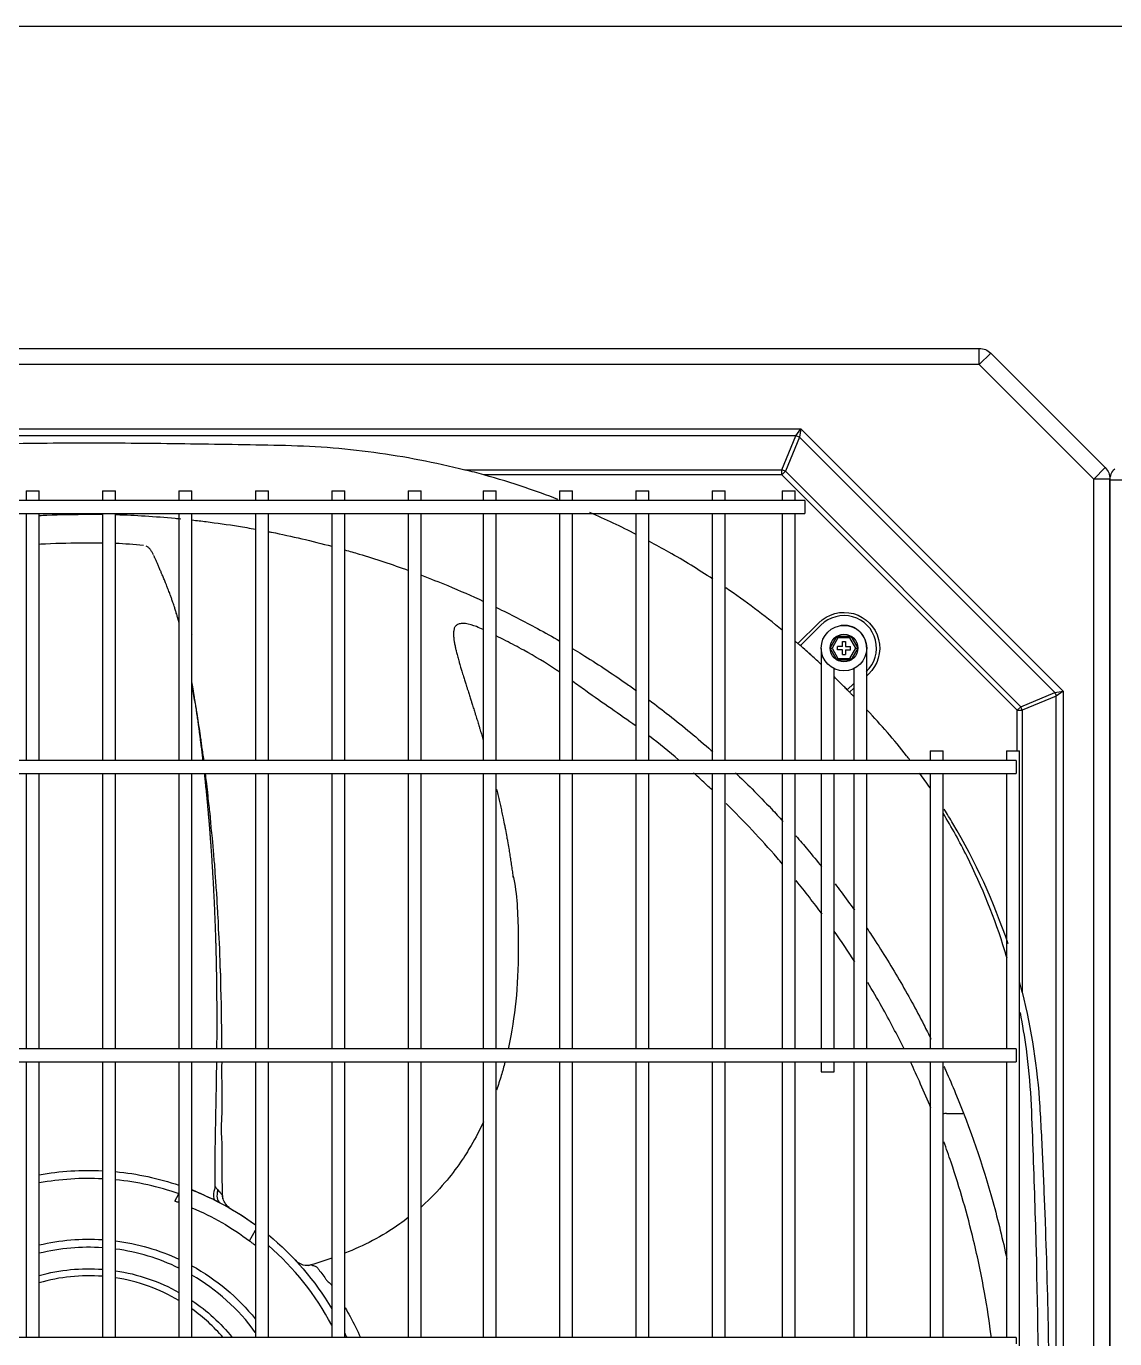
# Model space of a CAD drawing. Header units: millimetres. Extents: x 0 to 504600, y 0 to 118800.
# Drawn here: x 432872.5 to 433207.4, y 47794.5 to 48198.4 of the extents above; entities that cross this region are included whole.
import ezdxf

# ---------------------------------------------------------------- set-up
doc = ezdxf.new("R2010")
doc.units = ezdxf.units.MM
doc.header["$LTSCALE"] = 200
doc.layers.add('LG-AIRCON', color=240, linetype='Continuous')

# ---------------------------------------------------------------- blocks, each defined once
blk = doc.blocks.new('NEWUXB+UXA 1')
at = {"layer": 'LG-AIRCON', "color": 0}
for p, q in [((-580.93, 761.88), (580.46, 761.88)), ((580.46, 756.88), (580.46, 761.88)), ((580.46, 756.88), (583.99, 760.42)), ((583.99, 760.42), (619.2, 725.2)), ((580.46, 756.88), (-580.93, 756.88)), ((615.67, 721.67), (580.46, 756.88)), ((-526.02, 737.09), (525.55, 737.09)), ((524.03, 734.97), (525.55, 737.09)), ((525.55, 737.09), (525.13, 734.51)), ((525.55, 737.09), (606.27, 656.37)), ((524.03, 734.97), (-524.5, 734.97)), ((519.69, 724.49), (524.03, 734.97)), ((525.13, 734.51), (520.79, 724.04)), ((603.69, 655.95), (525.13, 734.51)), ((422.21, 724.49), (519.69, 724.49)), ((519.69, 722.94), (519.69, 724.49)), ((519.69, 722.94), (520.79, 724.04)), ((520.79, 724.04), (593.21, 651.61)), ((615.67, 721.67), (619.2, 725.2)), ((519.69, 722.94), (428.06, 722.94)), ((592.11, 650.51), (519.69, 722.94)), ((615.67, 40.21), (615.67, 721.67)), ((620.67, 721.67), (615.67, 721.67)), ((620.67, 721.67), (620.67, 40.21)), ((620.67, 40.21), (620.67, 721.31)), ((625.67, 721.31), (620.67, 721.31)), ((526.82, 715.05), (-527.72, 715.05)), ((287.22, 718.05), (287.22, 715.05)), ((287.22, 718.05), (291.22, 718.05)), ((291.22, 715.05), (291.22, 718.05)), ((310.72, 718.05), (310.72, 715.05)), ((310.72, 718.05), (314.72, 718.05)), ((314.72, 715.05), (314.72, 718.05)), ((334.21, 718.05), (334.21, 715.05)), ((334.21, 718.05), (338.21, 718.05)), ((338.21, 715.05), (338.21, 718.05)), ((357.71, 718.05), (357.71, 715.05)), ((357.71, 718.05), (361.71, 718.05)), ((361.71, 715.05), (361.71, 718.05)), ((381.21, 718.05), (381.21, 715.05)), ((381.21, 718.05), (385.21, 718.05)), ((385.21, 715.05), (385.21, 718.05)), ((404.7, 718.05), (404.7, 715.05)), ((404.7, 718.05), (408.7, 718.05)), ((408.7, 715.05), (408.7, 718.05)), ((427.77, 718.05), (427.77, 715.05)), ((427.77, 718.05), (431.77, 718.05)), ((431.77, 715.05), (431.77, 718.05)), ((451.27, 718.05), (451.27, 715.05)), ((451.27, 718.05), (455.26, 718.05)), ((455.26, 715.05), (455.26, 718.05)), ((474.76, 718.05), (474.76, 715.05)), ((474.76, 718.05), (478.76, 718.05)), ((478.76, 715.05), (478.76, 718.05)), ((498.26, 718.05), (498.26, 715.05)), ((498.26, 718.05), (502.26, 718.05)), ((502.26, 715.05), (502.26, 718.05)), ((519.82, 718.05), (519.82, 715.05)), ((519.82, 718.05), (523.82, 718.05)), ((523.82, 715.05), (523.82, 718.05)), ((526.82, 715.05), (526.82, 713.05)), ((-527.72, 711.05), (526.82, 711.05)), ((287.22, 711.05), (287.22, 635.06)), ((291.22, 635.06), (291.22, 711.05)), ((310.72, 711.05), (310.72, 635.06)), ((314.72, 635.06), (314.72, 711.05)), ((334.21, 711.05), (334.21, 635.06)), ((338.21, 635.06), (338.21, 711.05)), ((357.71, 711.05), (357.71, 635.06)), ((361.71, 635.06), (361.71, 711.05)), ((381.21, 711.05), (381.21, 635.06)), ((385.21, 635.06), (385.21, 711.05)), ((404.7, 711.05), (404.7, 635.06)), ((408.7, 635.06), (408.7, 711.05)), ((427.77, 711.05), (427.77, 635.06)), ((431.77, 635.06), (431.77, 711.05)), ((451.27, 711.05), (451.27, 635.06)), ((455.26, 635.06), (455.26, 711.05)), ((474.76, 711.05), (474.76, 635.06)), ((478.76, 635.06), (478.76, 711.05)), ((498.26, 711.05), (498.26, 635.06)), ((502.26, 635.06), (502.26, 711.05)), ((519.82, 711.05), (519.82, 635.06)), ((523.82, 635.06), (523.82, 711.05)), ((526.82, 713.05), (526.82, 711.05)), ((524.67, 671.04), (531.04, 677.42)), ((531.75, 676.71), (525.42, 670.39)), ((338.28, 673.63), (338.21, 673.76)), ((338.28, 673.63), (338.21, 673.63)), ((534.57, 669.64), (536.7, 673.32)), ((536.98, 672.82), (535.15, 669.64)), ((536.7, 673.32), (540.95, 673.32)), ((536.7, 673.32), (536.98, 672.82)), ((540.66, 672.82), (536.98, 672.82)), ((538.32, 671.64), (539.32, 671.64)), ((538.32, 670.14), (538.32, 671.64)), ((539.32, 671.64), (539.32, 670.14)), ((540.66, 672.82), (540.95, 673.32)), ((542.49, 669.64), (540.66, 672.82)), ((540.95, 673.32), (543.07, 669.64)), ((531.82, 669.48), (531.82, 655.72)), ((536.7, 665.96), (534.57, 669.64)), ((534.57, 669.64), (535.15, 669.64)), ((535.15, 669.64), (536.98, 666.46)), ((536.7, 665.96), (536.98, 666.46)), ((538.32, 670.14), (536.82, 670.14)), ((536.82, 669.14), (536.82, 670.14)), ((538.32, 669.14), (536.82, 669.14)), ((536.98, 666.46), (540.66, 666.46)), ((538.32, 667.65), (538.32, 669.14)), ((538.32, 667.65), (539.32, 667.65)), ((539.32, 670.14), (540.82, 670.14)), ((539.32, 669.14), (539.32, 667.65)), ((539.32, 669.14), (540.82, 669.14)), ((540.66, 666.46), (542.49, 669.64)), ((540.66, 666.46), (540.95, 665.96)), ((540.82, 669.14), (540.82, 670.14)), ((543.07, 669.64), (540.95, 665.96)), ((542.49, 669.64), (543.07, 669.64)), ((545.82, 655.72), (545.82, 669.48)), ((535.82, 655.72), (535.82, 663.32)), ((540.95, 665.96), (536.7, 665.96)), ((541.82, 663.32), (541.82, 655.72)), ((531.82, 658.77), (531.82, 635.06)), ((535.82, 635.06), (535.82, 658.77)), ((539.81, 656.81), (541.82, 658.71)), ((546.38, 661.66), (545.82, 661.12)), ((541.82, 657.33), (540.51, 656.1)), ((541.82, 655.72), (541.82, 652.89)), ((545.82, 652.89), (545.82, 655.72)), ((593.21, 651.61), (603.69, 655.95)), ((604.15, 654.85), (593.67, 650.51)), ((603.69, 655.95), (606.27, 656.37)), ((606.27, 656.37), (604.15, 654.85)), ((604.15, 166.7), (604.15, 654.85)), ((606.27, 656.37), (606.27, 165.82)), ((541.82, 652.89), (541.82, 649.23)), ((545.82, 649.23), (545.82, 652.89)), ((545.82, 652.89), (545.82, 652.89)), ((592.11, 650.51), (593.21, 651.61)), ((592.11, 638.06), (592.11, 650.51)), ((592.11, 650.51), (593.67, 650.51)), ((593.67, 650.51), (593.67, 563.72)), ((541.82, 649.23), (541.82, 646.41)), ((541.82, 646.41), (541.82, 635.06)), ((545.82, 646.41), (545.82, 649.23)), ((545.82, 649.23), (545.82, 649.23)), ((545.82, 635.06), (545.82, 646.41)), ((591.81, 635.06), (-592.71, 635.06)), ((565.31, 638.06), (565.31, 635.06)), ((565.31, 638.06), (569.31, 638.06)), ((569.31, 635.06), (569.31, 638.06)), ((588.81, 638.06), (588.81, 635.06)), ((588.81, 638.06), (592.81, 638.06)), ((591.81, 635.06), (591.81, 633.06)), ((592.81, 184.13), (592.81, 638.06)), ((-592.71, 631.06), (591.81, 631.06)), ((287.22, 631.06), (287.22, 546.27)), ((291.22, 546.27), (291.22, 631.06)), ((310.72, 631.06), (310.72, 546.27)), ((314.72, 546.27), (314.72, 631.06)), ((334.21, 631.06), (334.21, 546.27)), ((338.21, 546.27), (338.21, 631.06)), ((357.71, 631.06), (357.71, 546.27)), ((361.71, 546.27), (361.71, 631.06)), ((381.21, 631.06), (381.21, 546.27)), ((385.21, 546.27), (385.21, 631.06)), ((404.7, 631.06), (404.7, 546.27)), ((408.7, 546.27), (408.7, 631.06)), ((427.77, 631.06), (427.77, 546.27)), ((431.77, 546.27), (431.77, 631.06)), ((451.27, 631.06), (451.27, 546.27)), ((455.26, 546.27), (455.26, 631.06)), ((474.76, 631.06), (474.76, 546.27)), ((478.76, 546.27), (478.76, 631.06)), ((498.26, 631.06), (498.26, 546.27)), ((502.26, 546.27), (502.26, 631.06)), ((519.82, 631.06), (519.82, 546.27)), ((523.82, 546.27), (523.82, 631.06)), ((531.82, 631.06), (531.82, 546.28)), ((535.82, 546.28), (535.82, 631.06)), ((541.82, 631.06), (541.82, 546.27)), ((545.82, 546.27), (545.82, 631.06)), ((565.31, 631.06), (565.31, 546.28)), ((569.31, 546.28), (569.31, 631.06)), ((588.81, 631.06), (588.81, 546.28)), ((591.81, 633.06), (591.81, 631.06)), ((498.26, 626.18), (498.04, 626.03)), ((591.81, 546.28), (-592.71, 546.28)), ((591.81, 546.28), (591.81, 544.28)), ((-592.71, 542.28), (591.81, 542.28)), ((287.22, 542.27), (287.22, 457.49)), ((291.22, 457.49), (291.22, 542.27)), ((310.72, 542.27), (310.72, 457.49)), ((314.72, 457.49), (314.72, 542.27)), ((334.21, 542.27), (334.21, 457.49)), ((338.21, 457.49), (338.21, 542.27)), ((357.71, 542.27), (357.71, 457.49)), ((361.71, 457.49), (361.71, 542.27)), ((381.21, 542.27), (381.21, 457.49)), ((385.21, 457.49), (385.21, 542.27)), ((404.7, 542.27), (404.7, 457.49)), ((408.7, 457.49), (408.7, 542.27)), ((427.77, 542.27), (427.77, 457.49)), ((431.77, 457.49), (431.77, 542.27)), ((451.27, 542.27), (451.27, 457.49)), ((455.26, 457.49), (455.26, 542.27)), ((474.76, 542.27), (474.76, 457.49)), ((478.76, 457.49), (478.76, 542.27)), ((498.26, 542.27), (498.26, 457.49)), ((502.26, 457.49), (502.26, 542.27)), ((519.82, 542.27), (519.82, 457.49)), ((523.82, 457.49), (523.82, 542.27)), ((531.82, 542.28), (531.82, 539.28)), ((535.82, 539.28), (535.82, 542.28)), ((541.82, 542.27), (541.82, 457.49)), ((545.82, 457.49), (545.82, 542.27)), ((565.31, 542.28), (565.31, 457.48)), ((569.31, 457.48), (569.31, 542.28)), ((588.81, 542.28), (588.81, 457.48)), ((591.81, 544.28), (591.81, 542.28)), ((570.38, 526.42), (575.37, 526.42)), ((332.97, 499.42), (334.21, 501.7)), ((355.91, 487.2), (357.71, 490.48)), ((357.71, 486.32), (357.51, 485.95)), ((370.09, 481.2), (370.2, 481.09)), ((591.81, 457.49), (-592.71, 457.49)), ((591.81, 457.49), (591.81, 455.49))]:
    blk.add_line(p, q, dxfattribs=at)
for radius in [7, 4.25, 4.25]:
    blk.add_circle((538.82, 669.64), radius, dxfattribs=at)
at = {"layer": 'LG-AIRCON', "color": 0, "extrusion": (0, 0, -1)}
for centre, radius, start, end in [((-580.46, 756.88), 5, 90, 135), ((-615.67, 721.67), 5, 135, 180), ((-625.67, 721.31), 5, 0, 45), ((-538.82, 669.64), 11, 45, 226.5506), ((-306.42, 421.93), 86.99, 79.9351, 92.8298), ((-306.42, 421.93), 86.99, 95.4718, 108.6329), ((-306.42, 421.93), 81.91, 112.8394, 127.1733), ((-306.42, 421.93), 86.99, 117.6697, 126.1312), ((-306.42, 421.93), 86.99, 129.4651, 149.2876), ((-306.42, 421.93), 65.82, 76.6463, 93.7406), ((-306.42, 421.93), 65.82, 97.2394, 114.975), ((-306.42, 421.93), 56.71, 74.4525, 94.3425), ((-306.42, 421.93), 56.71, 98.4094, 119.34), ((-306.42, 421.93), 65.82, 118.8787, 141.1875), ((-306.42, 421.93), 56.71, 124.0931, 141.1706), ((-306.42, 421.93), 86.99, 154.9195, 155.8727)]:
    blk.add_arc(centre, radius, start, end, dxfattribs=at)
at = {"layer": 'LG-AIRCON', "color": 0}
for centre, radius, start, end in [((538.82, 669.64), 10, 313.4494, 135), ((570.38, 521.42), 5, 90, 102.3062), ((306.42, 421.93), 84.49, 87.0854, 100.3653), ((306.42, 421.93), 84.49, 70.7868, 84.3659), ((306.42, 421.93), 86.91, 53.8334, 68.5429), ((306.42, 421.93), 63.32, 86.1131, 103.8938), ((306.42, 421.93), 63.32, 63.9675, 82.4738), ((306.42, 421.93), 84.49, 27.7268, 49.1255), ((306.42, 421.93), 63.32, 35.91, 59.8669), ((306.42, 421.93), 54.55, 85.4831, 106.1831), ((306.42, 421.93), 54.55, 59.3719, 81.2531), ((306.42, 421.93), 54.55, 40.6856, 54.3544)]:
    blk.add_arc(centre, radius, start, end, dxfattribs=at)
at = {"layer": 'LG-AIRCON', "color": 0, "extrusion": (5.03151e-06, -5.39034e-06, 1)}
blk.add_arc((373.66, 484.71, -0.02), 5, 223.0877, 286.4677, dxfattribs=at)
at = {"layer": 'LG-AIRCON', "color": 0}
for centre, major_axis, ratio, start_param, end_param in [((524.03, 733.41), (-2.03, 0.84), 0.678598, 4.438375, 4.986403), ((519.69, 722.94), (-2.03, 0.84), 0.678598, 4.438375, 4.986403), ((602.59, 654.85), (-0.84, 2.03), 0.678598, 4.438375, 4.986403), ((592.11, 650.51), (-0.84, 2.03), 0.678598, 4.438375, 4.986403), ((349.14, 503.4), (2.32, 4.43), 0.512974, 1.938544, 3.141593)]:
    blk.add_ellipse(centre, major_axis=major_axis, ratio=ratio, start_param=start_param, end_param=end_param, dxfattribs=at)
for points, knots in [([(188.72, 723.85), (198.28, 726.38), (207.94, 728.32), (222.54, 730.38), (227.43, 730.93), (237.26, 731.72), (242.2, 731.95), (252.11, 732.2), (257.07, 732.26), (266.99, 732.42), (271.96, 732.49), (286.85, 732.69), (296.78, 732.78), (306.72, 732.85)], [0, 0, 0, 0, 0.25, 0.25, 0.375, 0.375, 0.5, 0.5, 0.625, 0.625, 0.75, 0.75, 1, 1, 1, 1]), ([(306.72, 732.85), (316.47, 732.79), (326.22, 732.69), (345.71, 732.44), (355.46, 732.31), (370.08, 731.99), (374.96, 731.79), (384.65, 731.06), (389.45, 730.55), (403.71, 728.63), (413.04, 726.82), (422.21, 724.49)], [0, 0, 0, 0, 0.25, 0.25, 0.5, 0.5, 0.625, 0.625, 0.75, 0.75, 1, 1, 1, 1]), ([(291.2, 710.44), (291.99, 710.48), (297.06, 710.72), (302.13, 710.78), (306.42, 710.84)], [0, 0, 0, 0, 0.15493, 1, 1, 1, 1]), ([(314.73, 710.72), (314.79, 710.72), (317.82, 710.64), (323.92, 710.35), (330.53, 709.85), (334.18, 709.5), (334.76, 709.44)], [0, 0, 0, 0, 0.009862, 0.452008, 0.912782, 1, 1, 1, 1]), ([(338.23, 709.08), (339.69, 708.92), (344.45, 708.35), (350.96, 707.42), (356, 706.56), (357.75, 706.24)], [0, 0, 0, 0, 0.222526, 0.729479, 1, 1, 1, 1]), ([(361.72, 705.49), (362.05, 705.43), (368.61, 704.14), (375.14, 702.61), (381.29, 700.96)], [0, 0, 0, 0, 0.049766, 1, 1, 1, 1]), ([(310.7, 701.94), (309, 701.97), (303.13, 701.97), (296.65, 701.83), (291.87, 701.59), (291.22, 701.55)], [0, 0, 0, 0, 0.25942, 0.898801, 1, 1, 1, 1]), ([(326.4, 698.34), (326.22, 698.65), (325.86, 699.3), (325.46, 700.04), (324.9, 700.53), (324.39, 700.86), (324.12, 701)], [0, 0, 0, 0, 0.181976, 0.413188, 0.708779, 1, 1, 1, 1]), ([(385.26, 699.86), (386.72, 699.45), (393.29, 697.53), (399.8, 695.37), (404.82, 693.55)], [0, 0, 0, 0, 0.22069, 1, 1, 1, 1]), ([(498.43, 690.89), (494.03, 693.79), (489.54, 696.55), (482.98, 700.3), (480.97, 701.41), (478.95, 702.49)], [0, 0, 0, 0, 0.696314, 0.696314, 1, 1, 1, 1]), ([(334.21, 677.59), (334.12, 677.92), (333.92, 678.62), (333.65, 679.57), (333.36, 680.52), (333.06, 681.51), (332.76, 682.47), (332.48, 683.3), (332.2, 684.12), (331.88, 685.05), (331.55, 685.97), (331.25, 686.76), (330.96, 687.54), (330.66, 688.31), (330.32, 689.17), (330.02, 689.91), (329.72, 690.63), (329.46, 691.24), (329.21, 691.85), (328.92, 692.53), (328.64, 693.19), (328.35, 693.84), (328.13, 694.36), (327.89, 694.91), (327.69, 695.37), (327.46, 695.91), (327.28, 696.32), (327.07, 696.79), (326.89, 697.21), (326.74, 697.55), (326.57, 697.93), (326.51, 698.08), (326.49, 698.13)], [0, 0, 0, 0, 0.039009, 0.083366, 0.112937, 0.157294, 0.201651, 0.231222, 0.260794, 0.305151, 0.349508, 0.379079, 0.40865, 0.453007, 0.482579, 0.526936, 0.556507, 0.586078, 0.61565, 0.645221, 0.689578, 0.71915, 0.748721, 0.778292, 0.807864, 0.837435, 0.867006, 0.896578, 0.926149, 0.95572, 0.985292, 1, 1, 1, 1]), ([(408.81, 692.07), (411.53, 691.04), (417.95, 688.49), (424.28, 685.71), (427.91, 684.03)], [0, 0, 0, 0, 0.42049, 1, 1, 1, 1]), ([(431.91, 682.13), (436.16, 680.08), (442.71, 676.72), (449.13, 673.11), (451.42, 671.78)], [0, 0, 0, 0, 0.640117, 1, 1, 1, 1]), ([(418.9, 675.63), (418.85, 675.49), (418.79, 675.23), (418.74, 674.93), (418.69, 674.47), (418.68, 674.11), (418.68, 673.67), (418.71, 673.15), (418.76, 672.7), (418.83, 672.1), (418.91, 671.58), (419.03, 670.95), (419.15, 670.35), (419.31, 669.58), (419.5, 668.79), (419.7, 667.98), (419.89, 667.26), (420.09, 666.52), (420.33, 665.64), (420.59, 664.73), (420.91, 663.67), (421.19, 662.71), (421.49, 661.74), (421.8, 660.75), (422.16, 659.6), (422.53, 658.42), (422.86, 657.38), (423.2, 656.31), (423.59, 655.09), (423.99, 653.82), (424.38, 652.59), (424.78, 651.31), (425.19, 650.01), (425.6, 648.69), (426.02, 647.35), (426.44, 645.98), (426.86, 644.61), (427.27, 643.22), (427.63, 642.04), (427.82, 641.38), (427.86, 641.24)], [0, 0, 0, 0, 0.033229, 0.055763, 0.078298, 0.100832, 0.123366, 0.145901, 0.168435, 0.19097, 0.213504, 0.236039, 0.258573, 0.281107, 0.314909, 0.337443, 0.359978, 0.382512, 0.405047, 0.438848, 0.461383, 0.495184, 0.517719, 0.540253, 0.574055, 0.607857, 0.630391, 0.652925, 0.686727, 0.720529, 0.743063, 0.776865, 0.810667, 0.833201, 0.867003, 0.900804, 0.923339, 0.95714, 0.990942, 1, 1, 1, 1]), ([(427.79, 675.35), (427.11, 675.66), (425.36, 676.42), (423.07, 677.17), (421.04, 677.26), (420.13, 677.02), (419.56, 676.66), (419.12, 676.21), (418.93, 675.81), (418.86, 675.51)], [0, 0, 0, 0, 0.219395, 0.55496, 0.6933, 0.812497, 0.863417, 0.908725, 1, 1, 1, 1]), ([(545.82, 669.65), (545.82, 670.26), (545.67, 671.39), (544.91, 673.33), (543.49, 675.05), (541.61, 676.15), (539.77, 676.66), (538.18, 676.66), (537.17, 676.38), (536.81, 676.22)], [0, 0, 0, 0, 0.137261, 0.262101, 0.473405, 0.635419, 0.754104, 0.906211, 1, 1, 1, 1]), ([(451.28, 662.27), (450.99, 662.47), (447.44, 664.88), (441.96, 668.15), (435.65, 671.47), (432.8, 672.92), (431.8, 673.42)], [0, 0, 0, 0, 0.048306, 0.574929, 0.852045, 1, 1, 1, 1]), ([(531.83, 664.6), (530.87, 665.5), (528.7, 667.5), (526.5, 669.45), (525.27, 670.52)], [0, 0, 0, 0, 0.44696, 1, 1, 1, 1]), ([(455.44, 669.4), (456.36, 668.85), (461.88, 665.48), (468.4, 661.2), (473.88, 657.31), (474.95, 656.54)], [0, 0, 0, 0, 0.137607, 0.830509, 1, 1, 1, 1]), ([(531.83, 664.61), (530.87, 665.5), (528.75, 667.45), (526.6, 669.36), (525.42, 670.39)], [0, 0, 0, 0, 0.457218, 1, 1, 1, 1]), ([(341.64, 635.06), (341.6, 635.36), (341.5, 636.27), (341.35, 637.48), (341.17, 638.99), (340.99, 640.36), (340.8, 641.88), (340.62, 643.25), (340.44, 644.6), (340.23, 646.08), (340.05, 647.39), (339.84, 648.85), (339.67, 650.01), (339.45, 651.46), (339.25, 652.75), (339.02, 654.19), (338.81, 655.48), (338.6, 656.77), (338.4, 657.97), (338.27, 658.73), (338.21, 659.06)], [0, 0, 0, 0, 0.03653, 0.110211, 0.147051, 0.220732, 0.275993, 0.331254, 0.386515, 0.441776, 0.515457, 0.552298, 0.625979, 0.66282, 0.736501, 0.791762, 0.847023, 0.902283, 0.957544, 1, 1, 1, 1]), ([(341.9, 635.06), (341.87, 635.25), (341.67, 636.84), (341.27, 638.87), (341, 641.5), (340.67, 644), (340.21, 646.64), (339.86, 648.87), (339.6, 650.72), (339.34, 652.4), (338.86, 654.42), (338.52, 656.54), (338.3, 658.01), (338.22, 658.52), (338.21, 658.55)], [0, 0, 0, 0, 0.022704, 0.188294, 0.255944, 0.328946, 0.48653, 0.631631, 0.688105, 0.734898, 0.828723, 0.938324, 0.99671, 1, 1, 1, 1]), ([(474.84, 645.6), (469.77, 649.26), (463.17, 653.69), (456.66, 658.45), (455.3, 659.43)], [0, 0, 0, 0, 0.792341, 1, 1, 1, 1]), ([(538.82, 657.82), (538.28, 658.37), (537.3, 659.35), (536.3, 660.33), (535.86, 660.76)], [0, 0, 0, 0, 0.553412, 1, 1, 1, 1]), ([(538.82, 657.82), (538.28, 658.37), (537.3, 659.35), (536.3, 660.33), (535.86, 660.76)], [0, 0, 0, 0, 0.55329, 1, 1, 1, 1]), ([(478.97, 653.6), (481, 652.08), (487.49, 647.11), (493.96, 641.74), (498.32, 637.83), (498.48, 637.68)], [0, 0, 0, 0, 0.302202, 0.97371, 1, 1, 1, 1]), ([(559.1, 635.2), (558.76, 635.65), (558.41, 636.09), (554.26, 641.39), (550.23, 646.05), (545.98, 650.53)], [0, 0, 0, 0, 0.083758, 0.083758, 1, 1, 1, 1]), ([(345.89, 546.3), (345.9, 546.68), (345.9, 547.4), (345.91, 548.59), (345.92, 549.88), (345.93, 551.34), (345.93, 552.8), (345.93, 554.27), (345.93, 555.75), (345.93, 557.08), (345.93, 558.6), (345.92, 559.95), (345.91, 561.63), (345.9, 562.96), (345.89, 564.61), (345.87, 565.92), (345.85, 567.56), (345.83, 568.88), (345.8, 570.52), (345.77, 571.84), (345.74, 573.51), (345.71, 574.86), (345.67, 576.56), (345.63, 578.07), (345.58, 579.73), (345.53, 581.2), (345.48, 582.68), (345.42, 584.32), (345.37, 585.79), (345.3, 587.43), (345.24, 588.91), (345.17, 590.57), (345.1, 592.08), (345.03, 593.58), (344.94, 595.24), (344.86, 596.7), (344.77, 598.32), (344.69, 599.77), (344.59, 601.39), (344.49, 603), (344.4, 604.45), (344.29, 606.07), (344.19, 607.54), (344.07, 609.18), (343.96, 610.65), (343.85, 612.09), (343.73, 613.68), (343.6, 615.26), (343.47, 616.83), (343.33, 618.41), (343.21, 619.82), (343.06, 621.39), (342.93, 622.81), (342.78, 624.4), (342.64, 625.83), (342.49, 627.25), (342.33, 628.8), (342.2, 630.07), (342.11, 630.87), (342.09, 631.06)], [0, 0, 0, 0, 0.013718, 0.025238, 0.042517, 0.059796, 0.077075, 0.094355, 0.111634, 0.128913, 0.140433, 0.163472, 0.174991, 0.19803, 0.20955, 0.232588, 0.244108, 0.267147, 0.278666, 0.301705, 0.313225, 0.336264, 0.347783, 0.370822, 0.388101, 0.405381, 0.42266, 0.439939, 0.462978, 0.474498, 0.497537, 0.514816, 0.532095, 0.549374, 0.566653, 0.589692, 0.601212, 0.624251, 0.64153, 0.658809, 0.681848, 0.693368, 0.716407, 0.733686, 0.750965, 0.768244, 0.785524, 0.808563, 0.825842, 0.843121, 0.86616, 0.877679, 0.900718, 0.917998, 0.935277, 0.952556, 0.969835, 0.992874, 1, 1, 1, 1]), ([(347.45, 546.37), (347.44, 546.93), (347.39, 548.52), (347.41, 550.17), (347.44, 551.8), (347.43, 552.63), (347.34, 554.16), (347.26, 555.94), (347.3, 558.11), (347.31, 560.63), (347.16, 563.5), (347.07, 565.79), (347.07, 567.6), (347.08, 568.83), (347.02, 570.04), (346.88, 571.71), (346.84, 573.64), (346.82, 575.85), (346.72, 578.24), (346.52, 580.77), (346.41, 582.92), (346.39, 584.65), (346.35, 586.22), (346.13, 588.28), (346.03, 590.51), (345.95, 592.65), (345.8, 594.97), (345.55, 597.42), (345.4, 599.55), (345.33, 601.3), (345.25, 602.93), (344.97, 605.03), (344.82, 607.35), (344.68, 609.53), (344.46, 611.83), (344.16, 614.22), (343.97, 616.35), (343.85, 618.15), (343.69, 619.86), (343.34, 622.03), (343.15, 624.59), (342.92, 626.86), (342.65, 628.93), (342.45, 630.25), (342.35, 631.08)], [0, 0, 0, 0, 0.020993, 0.060732, 0.0678, 0.074162, 0.086897, 0.117658, 0.135798, 0.155524, 0.197696, 0.23796, 0.254024, 0.266902, 0.278583, 0.291499, 0.323077, 0.341369, 0.36095, 0.402348, 0.440072, 0.454754, 0.466698, 0.490617, 0.521317, 0.539051, 0.558332, 0.59936, 0.637234, 0.652147, 0.664401, 0.689266, 0.720818, 0.739028, 0.758563, 0.799999, 0.837338, 0.851752, 0.864099, 0.891017, 0.924896, 0.944238, 0.965101, 1, 1, 1, 1]), ([(498.12, 626.08), (497.66, 626.51), (495.83, 628.23), (493.97, 629.94), (492.57, 631.2)], [0, 0, 0, 0, 0.252005, 1, 1, 1, 1]), ([(431.95, 626.09), (431.97, 626.03), (432.12, 625.4), (432.41, 624.19), (432.82, 622.46), (433.21, 620.73), (433.59, 619), (433.99, 617.08), (434.35, 615.34), (434.73, 613.41), (435.02, 611.86), (435.37, 609.91), (435.67, 608.15), (435.99, 606.18), (436.27, 604.39), (436.54, 602.57), (436.79, 600.74), (436.95, 599.53), (437.02, 598.93)], [0, 0, 0, 0, 0.006903, 0.071665, 0.136426, 0.201188, 0.265949, 0.330711, 0.417059, 0.460233, 0.546582, 0.589756, 0.676105, 0.740866, 0.805628, 0.870389, 0.935151, 1, 1, 1, 1]), ([(510.57, 626.28), (512.55, 624.26), (515.78, 620.98), (518.9, 617.6), (520.08, 616.3)], [0, 0, 0, 0, 0.616544, 1, 1, 1, 1]), ([(519.94, 603.14), (519.38, 603.8), (513.9, 610.19), (508.05, 616.39), (502.54, 621.81)], [0, 0, 0, 0, 0.103466, 1, 1, 1, 1]), ([(589.01, 574.18), (588.79, 574.93), (588.56, 575.69), (585.29, 586.35), (581.35, 596.19), (574.42, 610.05), (571.96, 614.51), (569.32, 618.86)], [0, 0, 0, 0, 0.048488, 0.048488, 0.686498, 0.686498, 1, 1, 1, 1]), ([(589.31, 578.65), (584.96, 591.58), (579.31, 603.9), (571.49, 617.11), (570.59, 618.58), (569.68, 620.03)], [0, 0, 0, 0, 0.888615, 0.888615, 1, 1, 1, 1]), ([(524.05, 611.84), (525.27, 610.44), (527.94, 607.32), (530.54, 604.14), (531.95, 602.38)], [0, 0, 0, 0, 0.451779, 1, 1, 1, 1]), ([(437.09, 599.45), (437.15, 599.15), (438.33, 593.02), (438.69, 581.32), (438.51, 565.19), (437, 553.68), (435.77, 547.6), (435.47, 546.25)], [0, 0, 0, 0, 0.017033, 0.353101, 0.655124, 0.923021, 1, 1, 1, 1]), ([(536.08, 597.08), (536.71, 596.26), (538.73, 593.58), (540.7, 590.86), (542.05, 588.96)], [0, 0, 0, 0, 0.307262, 1, 1, 1, 1]), ([(545.86, 583.44), (546.35, 582.71), (548.33, 579.75), (551.69, 574.5), (555.82, 567.64), (559.73, 560.72), (562.96, 554.61), (564.88, 550.79), (565.6, 549.32)], [0, 0, 0, 0, 0.066649, 0.271122, 0.474015, 0.675325, 0.87505, 1, 1, 1, 1]), ([(557.32, 546.32), (555.17, 550.66), (551.56, 557.49), (547.62, 564.26), (546.12, 566.74)], [0, 0, 0, 0, 0.633004, 1, 1, 1, 1]), ([(593.67, 563.72), (596.54, 552.18), (598.33, 540.47), (599.43, 522.62), (599.7, 516.65), (600.25, 504.72), (600.5, 498.75), (601.59, 468.88), (602.02, 444.9), (602.02, 420.93)], [0, 0, 0, 0, 0.25, 0.25, 0.375, 0.375, 0.5, 0.5, 1, 1, 1, 1]), ([(598.84, 422.13), (598.83, 442.86), (598.56, 463.59), (597.76, 494.67), (597.43, 505.03), (596.84, 520.56), (596.67, 525.74), (596.12, 536.07), (595.64, 541.2), (594.44, 550.03), (593.83, 553.75), (593.1, 557.45)], [0, 0, 0, 0, 0.45798, 0.45798, 0.686971, 0.686971, 0.801466, 0.801466, 0.915961, 0.915961, 1, 1, 1, 1]), ([(345.31, 503.81), (345.31, 503.97), (345.31, 504.39), (345.3, 505.23), (345.3, 506.15), (345.3, 507.09), (345.3, 507.92), (345.31, 508.74), (345.32, 509.7), (345.32, 510.7), (345.33, 511.81), (345.35, 512.8), (345.36, 513.87), (345.37, 514.86), (345.39, 515.87), (345.41, 517.03), (345.42, 518.05), (345.44, 519.21), (345.47, 520.39), (345.49, 521.59), (345.51, 522.64), (345.53, 523.71), (345.55, 524.95), (345.58, 526.22), (345.6, 527.47), (345.63, 528.73), (345.65, 529.98), (345.67, 531.23), (345.7, 532.47), (345.72, 533.73), (345.74, 534.98), (345.76, 536.23), (345.78, 537.5), (345.8, 538.93), (345.82, 540.23), (345.84, 541.46), (345.85, 542.04), (345.85, 542.28)], [0, 0, 0, 0, 0.014596, 0.03792, 0.072906, 0.09623, 0.119554, 0.142878, 0.166202, 0.201188, 0.224512, 0.259498, 0.282822, 0.306146, 0.341132, 0.364456, 0.399442, 0.422766, 0.457752, 0.492738, 0.516062, 0.539386, 0.574372, 0.609358, 0.632682, 0.667668, 0.702654, 0.725978, 0.760964, 0.79595, 0.819274, 0.85426, 0.889246, 0.91257, 0.959218, 0.982542, 1, 1, 1, 1]), ([(347.69, 500.15), (347.62, 502.1), (347.51, 506.07), (347.47, 510.28), (347.46, 513.14), (347.47, 514.37), (347.46, 515.68), (347.48, 516.77), (347.47, 517.78), (347.4, 519.4), (347.23, 521.24), (347.39, 524.04), (347.55, 527.9), (347.44, 530.99), (347.49, 533.45), (347.52, 534.71), (347.5, 536.53), (347.33, 538.49), (347.44, 540.83), (347.47, 541.95), (347.48, 542.29)], [0, 0, 0, 0, 0.133514, 0.270433, 0.286934, 0.326862, 0.357504, 0.38702, 0.40567, 0.425383, 0.498549, 0.559198, 0.624297, 0.752478, 0.802637, 0.822176, 0.83997, 0.924593, 0.976886, 1, 1, 1, 1]), ([(434.51, 542.25), (434.16, 540.88), (433.36, 537.98), (432.44, 535.12), (431.92, 533.62)], [0, 0, 0, 0, 0.471851, 1, 1, 1, 1]), ([(565.59, 528.03), (564.57, 530.51), (562.54, 535.27), (560.35, 540.03), (559.27, 542.31)], [0, 0, 0, 0, 0.520207, 1, 1, 1, 1]), ([(531.82, 539.28), (531.83, 539.28), (531.84, 539.28), (531.93, 539.28), (532.02, 539.28), (532.26, 539.28), (532.42, 539.28), (532.77, 539.28), (532.97, 539.28), (533.39, 539.28), (533.62, 539.28), (534.07, 539.28), (534.3, 539.28), (534.72, 539.28), (534.92, 539.28), (535.26, 539.28), (535.41, 539.28), (535.65, 539.28), (535.73, 539.28), (535.81, 539.28), (535.82, 539.28), (535.82, 539.28)], [0, 0, 0, 0, 0.072796, 0.072796, 0.180355, 0.180355, 0.287914, 0.287914, 0.395473, 0.395473, 0.503031, 0.503031, 0.61059, 0.61059, 0.718149, 0.718149, 0.825708, 0.825708, 0.933267, 0.933267, 1, 1, 1, 1]), ([(569.59, 540.85), (569.77, 540.46), (570.99, 537.73), (576.8, 524.21), (583.46, 504.88), (587.68, 487.56), (588.94, 481.6)], [0, 0, 0, 0, 0.02049, 0.143703, 0.707183, 1, 1, 1, 1]), ([(427.92, 523.81), (426.77, 521.36), (424.56, 517.15), (420.6, 510.91), (415.75, 504.53), (411.46, 500.09), (408.84, 497.74), (408.72, 497.64)], [0, 0, 0, 0, 0.250799, 0.438254, 0.680606, 0.985878, 1, 1, 1, 1]), ([(584.18, 457.5), (583.59, 462.12), (582.07, 472.06), (578.32, 490.01), (573.88, 505.5), (570.32, 515.64), (569.56, 517.75)], [0, 0, 0, 0, 0.230715, 0.496584, 0.895571, 1, 1, 1, 1]), ([(345.28, 499.74), (345.07, 499.84), (344.87, 499.93), (343.7, 500.48), (342.73, 500.91), (340.89, 501.73), (340.03, 502.11), (338.85, 502.61), (338.53, 502.75), (338.21, 502.88)], [0, 0, 0, 0, 0.087898, 0.087898, 0.500484, 0.500484, 0.864594, 0.864594, 1, 1, 1, 1]), ([(345.29, 503.68), (345, 502.77), (344.84, 501.91), (344.84, 500.53), (344.99, 500), (345.28, 499.74)], [0, 0, 0, 0, 0.5, 0.5, 1, 1, 1, 1]), ([(345.31, 503.81), (345.31, 503.81), (345.31, 503.81), (345.62, 503.52), (345.91, 503.22), (346.18, 502.92)], [0, 0, 0, 0, 0.000046, 0.000046, 1, 1, 1, 1]), ([(346.18, 502.92), (346.65, 502.4), (347.09, 501.89), (347.52, 501.33), (347.62, 501.24), (347.64, 501.27)], [0, 0, 0, 0, 0.677972, 0.677972, 1, 1, 1, 1]), ([(349.65, 497.53), (349.28, 497.77), (348.58, 498.39), (347.89, 499.72), (347.54, 500.8), (347.63, 501.36), (347.63, 501.38)], [0, 0, 0, 0, 0.282713, 0.623797, 0.98945, 1, 1, 1, 1]), ([(334.21, 498.98), (334.02, 499.05), (333.83, 499.12), (333.51, 499.23), (333.36, 499.28), (333.13, 499.36), (333.05, 499.39), (332.98, 499.41), (332.97, 499.42), (332.97, 499.42)], [0, 0, 0, 0, 0.272273, 0.272273, 0.55574, 0.55574, 0.835863, 0.835863, 1, 1, 1, 1]), ([(404.78, 494.37), (403.92, 493.71), (400.41, 491.12), (394, 487.22), (388.13, 484.56), (385.23, 483.4)], [0, 0, 0, 0, 0.146134, 0.586198, 1, 1, 1, 1]), ([(357.51, 485.95), (357.51, 485.95), (357.48, 485.98), (357.36, 486.07), (357.28, 486.14), (357.06, 486.31), (356.93, 486.42), (356.63, 486.65), (356.46, 486.78), (356.16, 487.01), (356.04, 487.1), (355.91, 487.2)], [0, 0, 0, 0, 0.211356, 0.211356, 0.422617, 0.422617, 0.635365, 0.635365, 0.851032, 0.851032, 1, 1, 1, 1]), ([(375.01, 479.85), (375.02, 479.82), (375.05, 479.79), (375.25, 479.71), (375.41, 479.67), (375.91, 479.52), (376.26, 479.4), (376.86, 478.97), (377.01, 478.65), (377.38, 478.08), (377.59, 477.82), (378.28, 477.06), (378.69, 476.51), (379.26, 475.68), (379.43, 475.39), (379.82, 474.86), (380.09, 474.63), (380.66, 474.16), (380.93, 473.9), (381.19, 473.63)], [0, 0, 0, 0, 0.041274, 0.041274, 0.097669, 0.097669, 0.210461, 0.210461, 0.323252, 0.323252, 0.436043, 0.436043, 0.661626, 0.661626, 0.774417, 0.774417, 0.887208, 0.887208, 1, 1, 1, 1]), ([(385.33, 466.64), (385.86, 465.75), (386.35, 464.85), (388.02, 461.82), (389.08, 459.65), (390.05, 457.5)], [0, 0, 0, 0, 0.29522, 0.29522, 1, 1, 1, 1])]:
    blk.add_open_spline(points, degree=3, knots=knots, dxfattribs=at)
for points, degree in [([(428.06, 722.94), (426.1, 723.49), (424.13, 724.01), (422.21, 724.49)], 3), ([(440.76, 719.03), (436.56, 720.45), (432.33, 721.75), (428.06, 722.94)], 3), ([(450.76, 715.42), (447.46, 716.69), (444.12, 717.89), (440.76, 719.03)], 3), ([(474.91, 704.61), (470.24, 707.01), (465.48, 709.26), (460.66, 711.36)], 3), ([(306.42, 710.84), (307.85, 710.83), (309.29, 710.81), (310.72, 710.79)], 3), ([(323.26, 701.22), (320.39, 701.5), (317.54, 701.71), (314.71, 701.83)], 3), ([(519.84, 675.12), (514.26, 679.71), (508.47, 684.06), (502.51, 688.15)], 3), ([(524.67, 671.05), (524.39, 671.29), (524.11, 671.53), (523.83, 671.77)], 3), ([(525.42, 670.39), (525.17, 670.61), (524.92, 670.83), (524.67, 671.04)], 3), ([(539.81, 656.81), (539.48, 657.15), (539.15, 657.49), (538.82, 657.82)], 3), ([(539.95, 656.67), (539.79, 656.83), (539.63, 657), (539.47, 657.16)], 3), ([(540.51, 656.1), (540.28, 656.34), (540.05, 656.58), (539.81, 656.81)], 3), ([(541.19, 655.4), (540.96, 655.63), (540.74, 655.87), (540.51, 656.1)], 3), ([(541.85, 654.75), (541.63, 654.97), (541.41, 655.18), (541.19, 655.4)], 3), ([(487.93, 635.27), (485.02, 637.77), (482.03, 640.2), (478.95, 642.55)], 3), ([(505.43, 631.22), (507.15, 629.58), (508.86, 627.93), (510.57, 626.28)], 3), ([(565.36, 626.6), (564.3, 628.15), (563.21, 629.68), (562.11, 631.19)], 3), ([(532.08, 587.78), (529.53, 591.26), (526.88, 594.69), (524.14, 598.09)], 3), ([(542.15, 573.11), (540.12, 576.28), (538.01, 579.43), (535.83, 582.55)], 3), ([(593.67, 563.72), (593.4, 564.8), (593.12, 565.9), (592.82, 567)], 3), ([(345.29, 503.68), (345.3, 503.72), (345.3, 503.77), (345.3, 503.81)], 3), ([(346.82, 498.97), (346.31, 499.24), (345.8, 499.49), (345.28, 499.74)], 3), ([(370.01, 481.29), (369.97, 481.34), (370.24, 481.05)], 2), ([(381.25, 481.89), (378.82, 481.02), (376.35, 480.24), (373.84, 479.55)], 3)]:
    blk.add_open_spline(points, degree=degree, dxfattribs=at)

msp = doc.modelspace()

# ---------------------------------------------------------------- linework, layer by layer
at = {"layer": 'LG-AIRCON', "color": 8}
msp.add_lwpolyline([(431864.22, 48198.42), (434234.22, 48198.42), (434234.22, 47238.42), (431864.22, 47238.42)], close=True, dxfattribs=at)

# ---------------------------------------------------------------- block references
at = {"layer": 'LG-AIRCON', "color": 30}
msp.add_blockref('NEWUXB+UXA 1', (432585.24, 47337.41), dxfattribs=at)

doc.saveas('drawing.dxf')
